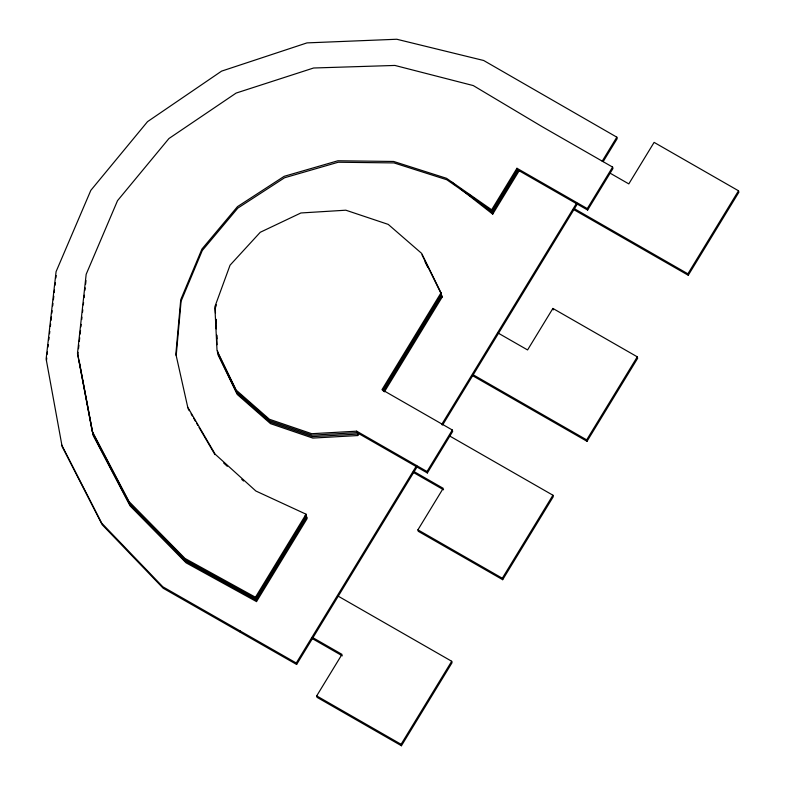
<?xml version="1.0" encoding="UTF-8"?>
<svg xmlns="http://www.w3.org/2000/svg" width="785" height="785" viewBox="0 0 785 785"><rect width="100%" height="100%" fill="white"/><g stroke="black" fill="none" stroke-linecap="round" stroke-linejoin="round"><path stroke-width="1.18" d="M176.203 355.507L181.1 301.175L202.285 250.513L237.835 208.103L284.562 177.763L338.237 162.23L394.021 162.917L446.861 179.765L491.999 211.234L517.305 169.717L516.952 168.265L587.288 208.594L587.641 210.056L517.305 169.717M78.117 352.347L77.852 354.781L92.895 434.144L129.751 504.461L185.721 561.363L256.165 600.152L256.518 601.604L186.074 562.825L130.114 505.913L93.258 435.596L79.246 361.296M78.52 348.707L78.922 345.057M79.314 341.406L79.717 337.756M80.119 334.116L80.521 330.465M80.924 326.815L81.189 324.382M81.728 319.515L81.993 317.091M82.523 312.224L82.788 309.79M83.328 304.923L83.593 302.5M84.132 297.633L84.397 295.199M84.927 290.332L85.202 287.899M85.604 284.258L85.997 280.608M46.492 360.413L46.766 357.989M47.178 354.349L47.453 351.925M48.013 347.078L48.287 344.654M48.837 339.797L49.112 337.373M49.533 333.743L49.808 331.309M50.358 326.462L50.633 324.038M51.045 320.398L51.467 316.767M51.879 313.127L52.153 310.703M52.703 305.856L52.987 303.432M53.4 299.791L53.812 296.151M54.224 292.52L54.499 290.087M55.058 285.24L55.333 282.816M55.882 277.968L56.157 275.545M216.464 304.815L215.237 308.181L215.473 313.058M92.542 432.682L129.397 502.999L185.358 559.911L255.802 598.69L255.449 597.238L306.062 514.204L255.871 491.017L215.188 454.221L187.684 407.15M427.364 472.972L427.011 471.52L356.675 431.181L311.733 433.703L269.432 419.278L236.177 390.096L217.023 350.581L214.874 306.729L230.054 265.193L260.267 232.272L300.91 212.97L345.842 210.203L388.232 224.392L421.653 253.398L441.033 292.805L381.981 389.664L452.317 430.003L452.67 431.456L427.364 472.972L357.028 432.643L312.096 435.165L269.785 420.731L236.54 391.548L217.386 352.033M491.999 211.234L491.645 209.781L516.952 168.265M255.802 598.69L306.415 515.666L306.062 514.204M382.972 390.086L441.386 294.257L441.033 292.805M256.165 600.152L306.778 517.119L304.521 516.226M383.394 391.44L441.749 295.719L440.67 293.531M519.287 170.561L492.715 214.148L492.362 212.696L518.296 170.139M256.518 601.604L307.131 518.581L306.778 517.119M218.102 354.948L237.247 394.462L270.501 423.645L312.803 438.079L357.744 435.557L359.02 433.477M384.385 391.852L442.102 297.172L441.749 295.719M603.165 161.631L617.187 138.631L616.824 137.169L483.668 60.494L396.788 39.25L307.004 42.89L221.596 71.121L147.531 121.646L90.825 190.353L56.078 271.659L46.129 358.951L62.143 446.596L102.128 524.655L163.192 588.25L296.632 664.463L296.269 663.011L416.717 465.426M441.572 424.656L576.681 203.03M602.173 161.219L616.824 137.169M296.632 664.463L417.08 466.879M442.573 425.068L577.672 203.443M427.011 471.52L452.317 430.003M587.288 208.594L612.594 167.087L542.258 126.748L473.276 85.575L394.894 65.44L313.608 68.001L236.148 93.062L168.932 138.533L117.524 200.656L86.173 274.289L77.489 353.328L92.179 431.23L129.034 501.546L185.005 558.449L255.449 597.238M587.641 210.056L612.948 168.539L612.594 167.087M338.109 596.119L451.699 661.264L452.052 662.726L401.439 745.75L317.042 697.345L316.689 695.893L341.995 654.376L312.45 637.44M449.736 436.038L552.925 495.217L553.288 496.67L502.675 579.693L418.268 531.298L417.914 529.836L443.221 488.329L413.685 471.383M472.374 375.564L587.023 441.317L637.646 358.294L637.283 356.832L552.885 308.436L527.579 349.943L498.033 333.007M401.439 745.75L401.086 744.298L451.699 661.264M502.675 579.693L502.312 578.241L552.925 495.217M587.023 441.317L586.67 439.865L637.283 356.832M573.364 209.379L688.259 275.27L687.895 273.808L738.508 190.784L654.111 142.379L628.805 183.896L609.817 173.004M688.259 275.27L738.871 192.237L738.508 190.784M296.269 663.011L162.829 586.788L101.765 523.193L61.789 445.134M574.061 208.525L687.895 273.808M473.08 374.72L586.67 439.865M412.988 472.236L443.574 489.781M417.914 529.836L502.312 578.241M311.753 638.293L342.348 655.838M316.689 695.893L401.086 744.298M491.645 209.781L446.508 178.303L393.658 161.465L337.884 160.778L284.209 176.301L237.482 206.641L201.922 249.061L180.736 299.723L175.85 354.055L187.782 407.425M467.752 193.424L492.362 212.696M452.013 182.277L455.8 185.25M459.588 188.214L492.715 214.148M223.686 463.032L227.297 466.31M241.76 479.39L243.576 481.028M188.047 408.602L189.273 410.702M191.098 413.832L192.325 415.932M193.552 418.022L195.377 421.162M196.603 423.252L197.82 425.342M199.047 427.433L214.933 454.633M422.006 254.85L441.386 294.257M425.058 261.788L427.746 267.253M441.033 294.983L442.102 297.172M552.885 308.436L553.239 309.889M356.675 431.181L357.028 432.643M357.744 435.557L357.391 434.095L312.45 436.617L270.148 422.193L236.893 393.01L217.739 353.495L217.622 351.052M240.004 630.738L240.367 632.2M216.071 319.387L216.248 323.037M216.846 335.224L217.023 338.875M215.767 319.142L216.248 328.895M216.542 334.979L217.023 344.723"/></g></svg>
